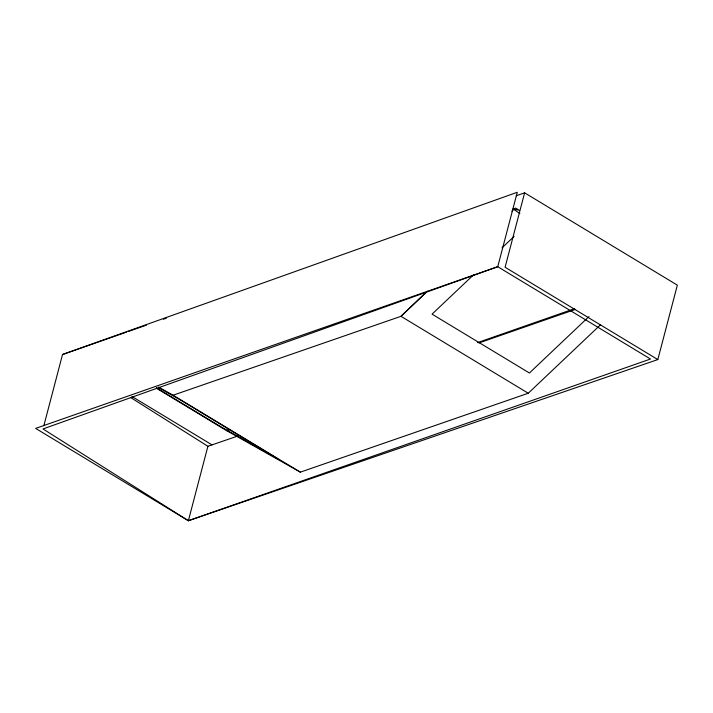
<?xml version="1.0" encoding="UTF-8"?>
<svg xmlns="http://www.w3.org/2000/svg" width="713" height="713" viewBox="0 0 713 713"><rect width="100%" height="100%" fill="white"/><g stroke="black" fill="none" stroke-linecap="round" stroke-linejoin="round"><path stroke-width="1.07" d="M43.841 425.75L62.521 354.513L517.273 192.278L497.745 266.707L43.003 428.941L188.375 520.722L657.823 359.575L677.35 285.147L524.625 192.822L516.221 195.763M188.375 520.722L650.479 359.031L497.745 266.707L35.65 428.397L188.375 520.722L207.902 446.293L238.222 435.884M524.625 192.822L505.098 267.25L657.823 359.575M425.821 292.544L400.982 316.314L173.081 395.216L158.598 387.061M427.497 291.18L400.982 316.314L528.253 393.246L600.569 324.718M511.863 211.235L513.476 209.711L513.449 208.579M473.878 274.523L432.051 314.148L529.42 373.006L588.929 316.617M502.023 247.848L514.082 236.413M62.521 354.513L126.584 332.098M128.688 331.367L146.539 325.119M163.348 319.237L166.494 318.132M513.173 208.98L515.686 208.098L519.269 210.264L513.173 208.98L519.839 213.561M226.395 430.5L229.55 429.395M477.621 342.596L574.322 308.756M156.432 388.202L226.707 430.688L229.853 429.591M478.913 342.953L575.587 309.317M226.707 430.688L300.351 472.149L528.253 393.246M158.607 387.676L179.756 399.574L277.749 458.824L221.048 426.891L156.343 387.783M173.081 395.216L300.351 472.149M132.03 396.535L212.019 444.885M130.996 397.738L207.902 446.293"/></g></svg>
